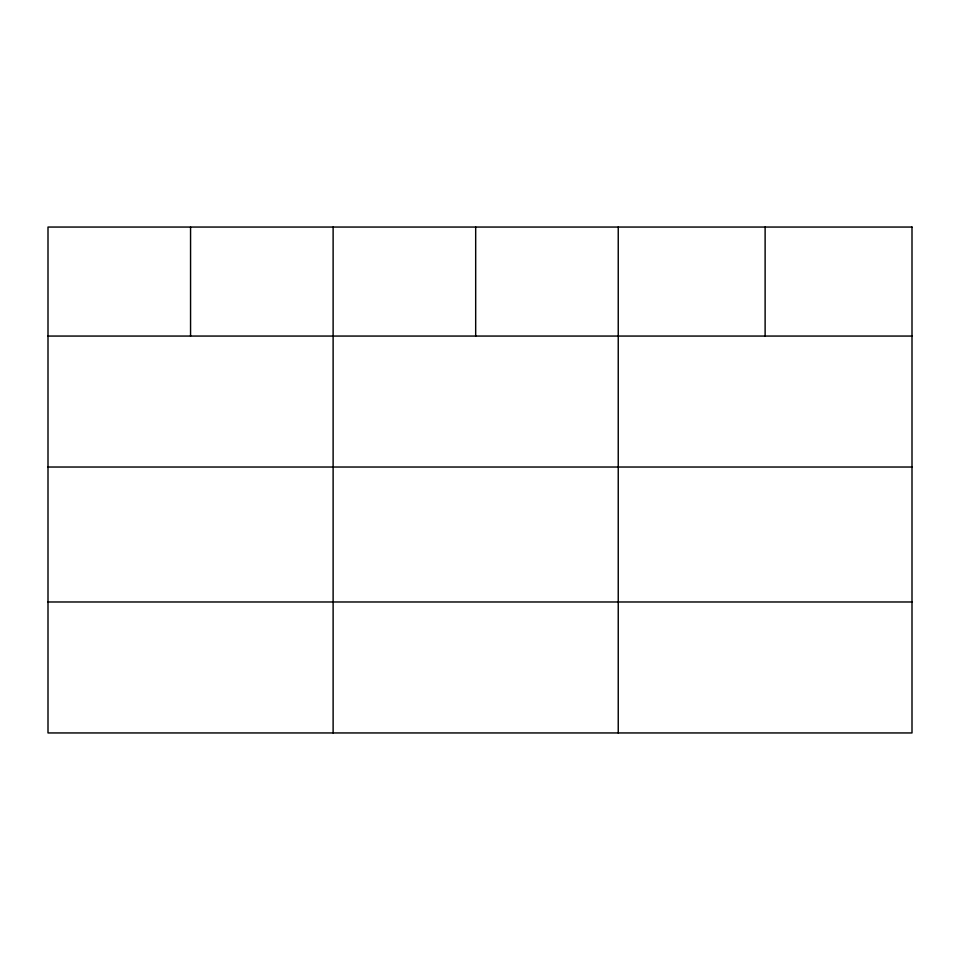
<?xml version="1.0" encoding="UTF-8"?>
<svg xmlns="http://www.w3.org/2000/svg" width="960" height="960" viewBox="0 0 960 960"><rect width="100%" height="100%" fill="white"/><g stroke="black" fill="none" stroke-linecap="round" stroke-linejoin="round"><path stroke-width="1.44" d="M48 336.06L912 336.06M48 467.028L912 467.028M48 601.98L912 601.98M765.12 227.052L765.12 336.06M618.24 227.052L618.24 732.948M475.68 227.052L475.68 336.06M333.12 227.052L333.12 732.948M190.56 227.052L190.56 336.06M912 227.052L48 227.052L48 732.948L912 732.948L912 227.052"/></g></svg>
